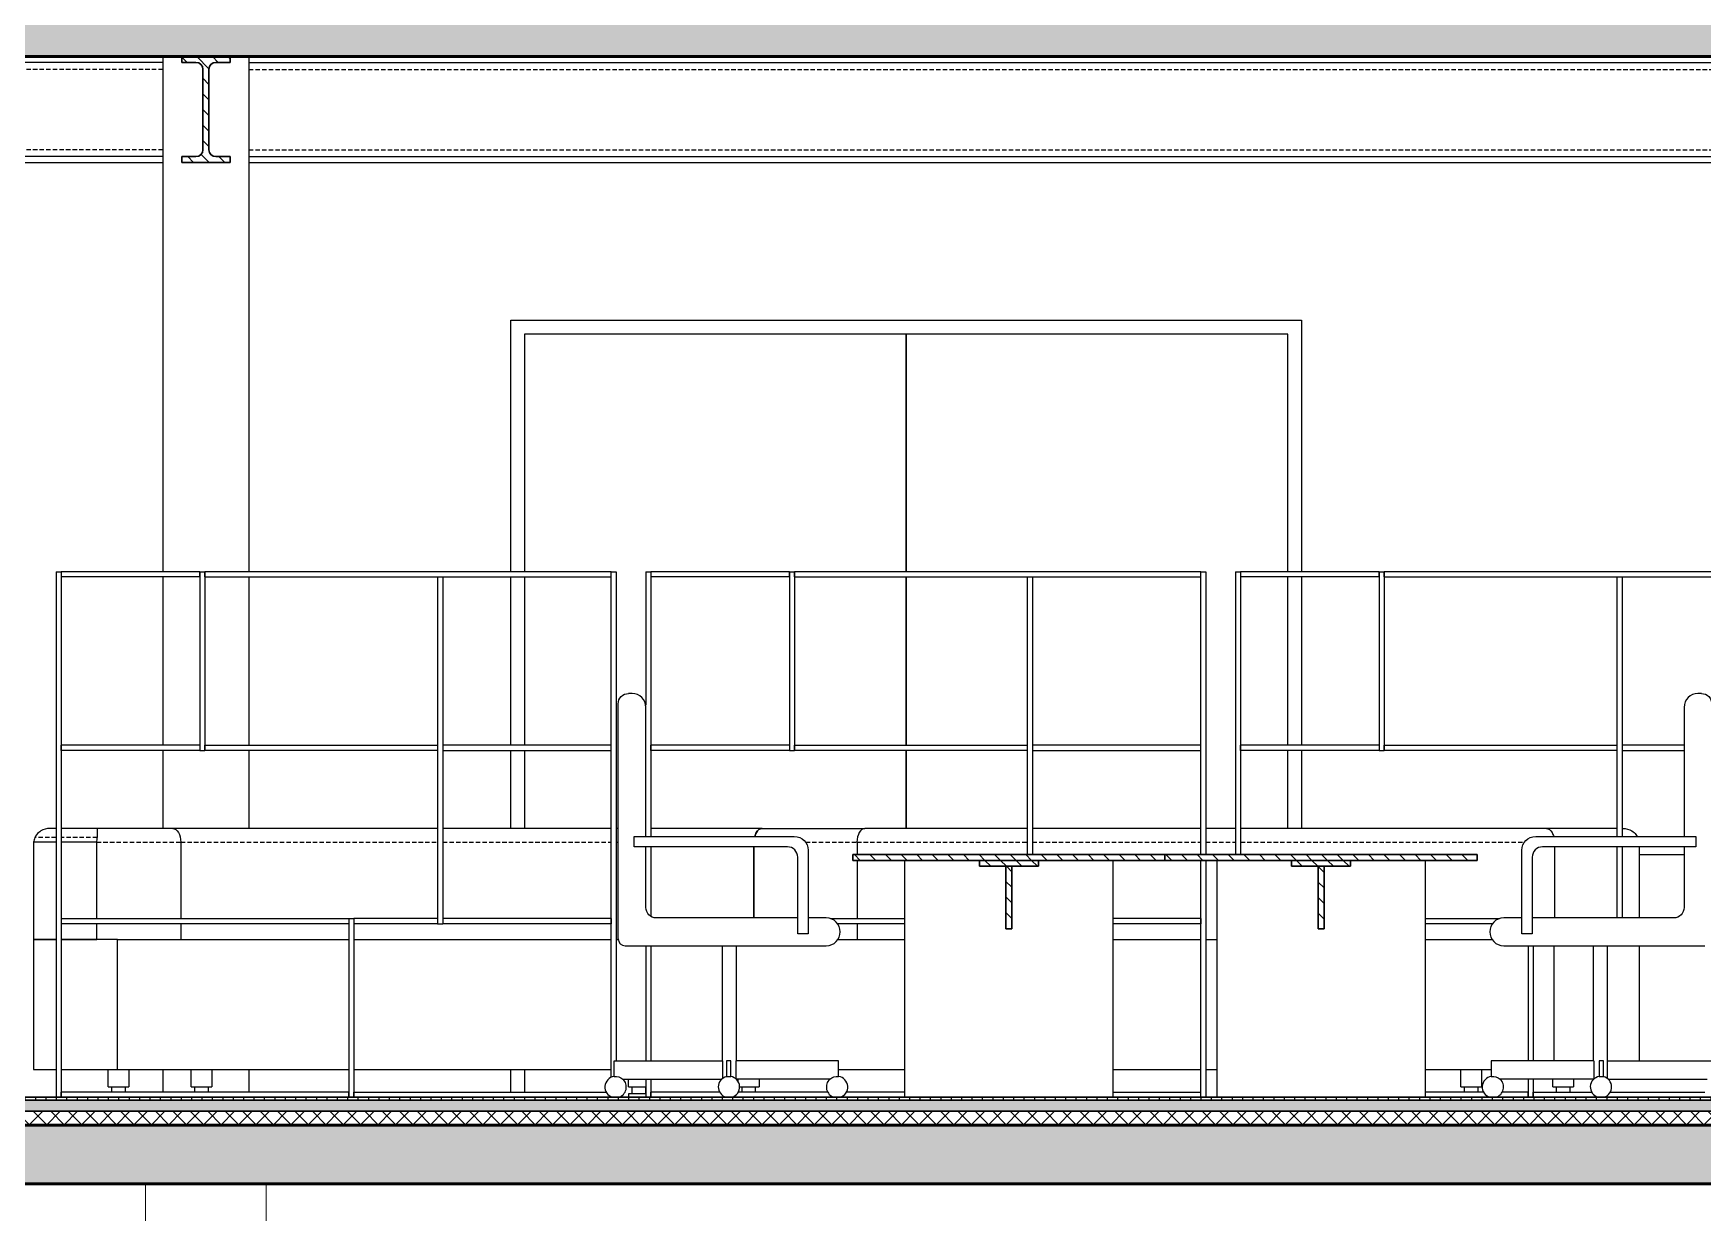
# Model space of a CAD drawing. Header units: millimetres. Extents: x 0 to 18896, y 0 to 22137.
# Drawn here: x 11416 to 16228, y 3477 to 6877 of the extents above; entities that cross this region are included whole.
import ezdxf

# ---------------------------------------------------------------- set-up
doc = ezdxf.new("R2010")
doc.units = ezdxf.units.MM
doc.linetypes.add('DASHED', pattern=[19.05, 12.7, -6.35])
for name, color, linetype in [('Background_0', 7, 'Continuous'), ('Background_DOOR_FRAME', 253, 'Continuous'), ('Background_DOOR_PANEL', 255, 'Continuous'), ('Boundary_0', 7, 'Continuous'), ('Boundary_Floor_ Ceramic Tiles', 7, 'Continuous'), ('Boundary_Insulation_ Extruded Polystyrene', 42, 'Continuous'), ('Boundary_Screed', 7, 'Continuous'), ('Fill_0', 7, 'Continuous'), ('Fill_Concrete_ Reinforced', 85, 'Continuous'), ('Fill_Floor_ Ceramic Tiles', 251, 'Continuous'), ('Fill_Insulation_ Extruded Polystyrene', 42, 'Continuous'), ('Fill_Screed', 251, 'Continuous')]:
    doc.layers.add(name, color=color, linetype=linetype)
for name, color, linetype, lineweight in [('Background_Concrete_ Reinforced', 7, 'Continuous', 9), ('Background_Floor_ Ceramic Tiles', 7, 'Continuous', 9), ('Background_Gypsum Board', 7, 'Continuous', 9), ('Background_Insulation_ Extruded Polystyrene', 7, 'Continuous', 9), ('Background_Screed', 7, 'Continuous', 9), ('Boundary_Concrete_ Reinforced', 99, 'Continuous', 50)]:
    doc.layers.add(name, color=color, linetype=linetype, lineweight=lineweight)
doc.layers.add('BIM_ROOM_LINES', color=7, linetype='Continuous', plot=False)
pattern_1 = [(45, (-21562.4, -14674.708), (-22.45064, 22.45064), [])]
pattern_2 = [(45, (-21562.4, -14674.708), (-22.45064, 22.45064), [])]

# ---------------------------------------------------------------- blocks, each defined once
blk = doc.blocks.new('Section Plane (1)__section__MainBuilding.dwg__param__0%7Cnone', base_point=(21562.4, -14674.7))
at = {"layer": 'Fill_0', "extrusion": (1.11729e-27, -1.52091e-28, -1)}
h = blk.add_hatch(dxfattribs=at)
h.set_pattern_fill('ANSI31', color=256, scale=10, style=0)
h.set_pattern_definition(pattern_1)
edge = h.paths.add_edge_path()
edge.add_line((-14677.9, -11691.4), (-14677.9, -11674.7))
edge.add_line((-14677.9, -11674.7), (-14816.9, -11674.7))
edge.add_line((-14816.9, -11674.7), (-14816.9, -11691.4))
edge.add_line((-14816.9, -11691.4), (-14776, -11691.4))
edge.add_spline(control_points=[(-14776, -11691.4), (-14756.1, -11691.4), (-14756.1, -11711.3)], knot_values=[-0.785398, -0.785398, -0.785398, 0.785398, 0.785398, 0.785398], weights=[1, 0.707107, 1], degree=2, periodic=0)
edge.add_line((-14756.1, -11711.3), (-14756.1, -11943.1))
edge.add_spline(control_points=[(-14756.1, -11943.1), (-14756.1, -11963), (-14776, -11963)], knot_values=[-0.785398, -0.785398, -0.785398, 0.785398, 0.785398, 0.785398], weights=[1, 0.707107, 1], degree=2, periodic=0)
edge.add_line((-14776, -11963), (-14816.9, -11963))
edge.add_line((-14816.9, -11963), (-14816.9, -11979.7))
edge.add_line((-14816.9, -11979.7), (-14677.9, -11979.7))
edge.add_line((-14677.9, -11979.7), (-14677.9, -11963))
edge.add_line((-14677.9, -11963), (-14718.8, -11963))
edge.add_spline(control_points=[(-14718.8, -11963), (-14738.7, -11963), (-14738.7, -11943.1)], knot_values=[-0.785398, -0.785398, -0.785398, 0.785398, 0.785398, 0.785398], weights=[1, 0.707107, 1], degree=2, periodic=0)
edge.add_line((-14738.7, -11943.1), (-14738.7, -11711.3))
edge.add_spline(control_points=[(-14738.7, -11711.3), (-14738.7, -11691.4), (-14718.8, -11691.4)], knot_values=[-0.785398, -0.785398, -0.785398, 0.785398, 0.785398, 0.785398], weights=[1, 0.707107, 1], degree=2, periodic=0)
edge.add_line((-14718.8, -11691.4), (-14677.9, -11691.4))
at = {"layer": 'Fill_0', "extrusion": (1.27952e-17, -3.10764e-16, -1)}
h = blk.add_hatch(dxfattribs=at)
h.set_pattern_fill('ANSI31', color=256, scale=10, style=0)
h.set_pattern_definition(pattern_1)
h.paths.add_polyline_path([(-16612.4, -13974.7), (-17512.4, -13974.7), (-17512.4, -13991.7), (-16612.4, -13991.7)])
at = {"layer": 'Fill_0', "extrusion": (-1.99862e-16, 1.883e-16, -1)}
h = blk.add_hatch(dxfattribs=at)
h.set_pattern_fill('ANSI31', color=256, scale=10, style=0)
h.set_pattern_definition(pattern_1)
h.paths.add_polyline_path([(-17147.4, -14008.7), (-16977.4, -14008.7), (-16977.4, -13991.7), (-17147.4, -13991.7)])
at = {"layer": 'Fill_0', "extrusion": (1.27952e-17, -3.10764e-16, -1)}
h = blk.add_hatch(dxfattribs=at)
h.set_pattern_fill('ANSI31', color=256, scale=10, style=0)
h.set_pattern_definition(pattern_1)
h.paths.add_polyline_path([(-17512.4, -13974.7), (-18412.4, -13974.7), (-18412.4, -13991.7), (-17512.4, -13991.7)])
at = {"layer": 'Fill_0', "extrusion": (-1.99862e-16, 1.883e-16, -1)}
h = blk.add_hatch(dxfattribs=at)
h.set_pattern_fill('ANSI31', color=256, scale=10, style=0)
h.set_pattern_definition(pattern_1)
h.paths.add_polyline_path([(-18047.4, -14008.7), (-17877.4, -14008.7), (-17877.4, -13991.7), (-18047.4, -13991.7)])
at = {"layer": 'Fill_0', "extrusion": (3.29858e-15, -1.08366e-16, -1)}
h = blk.add_hatch(dxfattribs=at)
h.set_pattern_fill('ANSI31', color=256, scale=10, style=0)
h.set_pattern_definition(pattern_2)
h.paths.add_polyline_path([(-17053.9, -14008.7), (-17070.9, -14008.7), (-17070.9, -14188.7), (-17053.9, -14188.7)])
h = blk.add_hatch(dxfattribs=at)
h.set_pattern_fill('ANSI31', color=256, scale=10, style=0)
h.set_pattern_definition(pattern_2)
h.paths.add_polyline_path([(-17953.9, -14008.7), (-17970.9, -14008.7), (-17970.9, -14188.7), (-17953.9, -14188.7)])
at = {"layer": 'Fill_Concrete_ Reinforced', "extrusion": (-6.26582e-17, 1.04669e-14, -1)}
h = blk.add_hatch(dxfattribs=at)
h.set_pattern_fill('CONCRETE1', color=256, scale=10, angle=15, style=0)
h.set_pattern_definition([(15, (-21562.4, -14674.7), (143.684, 248.8682), [25.4, -177.8]), (105, (-21562.4, -14674.7), (-248.8682, 143.684), [25.4, -177.8]), (150, (-21537.87, -14668.13), (-196.2761, -52.592), [35.921, -251.4472]), (15, (-21567.45, -14557.73), (143.684, 248.8682), [25.4, -177.8]), (60, (-21551.9, -14566.71), (-52.592, 196.2761), [17.9605, -269.4077]), (150, (-21551.9, -14566.71), (-196.2761, -52.592), [17.9605, -269.4077]), (15, (-21507, -14488.94), (143.684, 248.8682), [35.921, -167.279]), (60, (-21507, -14488.94), (-52.592, 196.2761), [25.4, -261.9682]), (150, (-21472.3, -14479.64), (-196.2761, -52.592), [25.4, -261.9682]), (105, (-21440.6, -14589.48), (-248.8682, 143.684), [25.4, -177.8]), (60, (-21440.61, -14589.48), (-52.592, 196.2761), [17.9605, -269.4077]), (150, (-21431.63, -14573.93), (-196.2761, -52.592), [17.9605, -269.4077]), (15, (-21551.01, -14619.07), (143.684, 248.8682), [12.7, -170.18]), (15, (-21416.95, -14530.55), (143.684, 248.8682), [12.7, -170.18]), (105, (-21484.86, -14522.45), (-248.8682, 143.684), [12.7, -170.18]), (150, (-21430.75, -14626.28), (-196.2761, -52.592), [17.9605, -269.4077]), (150, (-21552.77, -14514.35), (-196.2761, -52.592), [17.9605, -269.4077]), (60, (-21487.65, -14585.65), (-52.592, 196.2761), [17.9605, -269.4077]), (105, (-21501.5, -14632.1), (-248.8682, 143.684), [3.175, -200.025]), (105, (-21514.5, -14546.83), (-248.8682, 143.684), [3.175, -200.025]), (105, (-21431.53, -14488.44), (-248.8682, 143.684), [3.175, -200.025]), (105, (-21400.52, -14591.89), (-248.8682, 143.684), [3.175, -200.025])])
h.paths.add_polyline_path([(-21382.4, -11674.7), (-6434.4, -11674.7), (-6434.4, -11504.7), (-21242.4, -11504.7), (-21382.4, -11504.7)])
at = {"layer": 'Fill_Concrete_ Reinforced', "extrusion": (-3.85957e-17, 9.42323e-15, -1)}
h = blk.add_hatch(dxfattribs=at)
h.set_pattern_fill('CONCRETE1', color=256, scale=10, angle=15, style=0)
h.set_pattern_definition([(15, (-21562.4, -14674.7), (143.684, 248.8682), [25.4, -177.8]), (105, (-21562.4, -14674.7), (-248.8682, 143.684), [25.4, -177.8]), (150, (-21537.87, -14668.13), (-196.2761, -52.592), [35.921, -251.4472]), (15, (-21567.45, -14557.73), (143.684, 248.8682), [25.4, -177.8]), (60, (-21551.9, -14566.71), (-52.592, 196.2761), [17.9605, -269.4077]), (150, (-21551.9, -14566.71), (-196.2761, -52.592), [17.9605, -269.4077]), (15, (-21507, -14488.94), (143.684, 248.8682), [35.921, -167.279]), (60, (-21507, -14488.94), (-52.592, 196.2761), [25.4, -261.9682]), (150, (-21472.3, -14479.64), (-196.2761, -52.592), [25.4, -261.9682]), (105, (-21440.6, -14589.48), (-248.8682, 143.684), [25.4, -177.8]), (60, (-21440.61, -14589.48), (-52.592, 196.2761), [17.9605, -269.4077]), (150, (-21431.63, -14573.93), (-196.2761, -52.592), [17.9605, -269.4077]), (15, (-21551.01, -14619.07), (143.684, 248.8682), [12.7, -170.18]), (15, (-21416.95, -14530.55), (143.684, 248.8682), [12.7, -170.18]), (105, (-21484.86, -14522.45), (-248.8682, 143.684), [12.7, -170.18]), (150, (-21430.75, -14626.28), (-196.2761, -52.592), [17.9605, -269.4077]), (150, (-21552.77, -14514.35), (-196.2761, -52.592), [17.9605, -269.4077]), (60, (-21487.65, -14585.65), (-52.592, 196.2761), [17.9605, -269.4077]), (105, (-21501.5, -14632.1), (-248.8682, 143.684), [3.175, -200.025]), (105, (-21514.5, -14546.83), (-248.8682, 143.684), [3.175, -200.025]), (105, (-21431.53, -14488.44), (-248.8682, 143.684), [3.175, -200.025]), (105, (-21400.52, -14591.89), (-248.8682, 143.684), [3.175, -200.025])])
h.paths.add_polyline_path([(-21472.4, -14924.7), (-3052.4, -14924.7), (-3052.4, -14754.7), (-3334.4, -14754.7), (-21230.4, -14754.7), (-21472.4, -14754.7)])
at = {"layer": 'Fill_Floor_ Ceramic Tiles', "extrusion": (-7.58524e-18, -1.69682e-13, -1)}
h = blk.add_hatch(dxfattribs=at)
h.set_pattern_fill('_USER', color=256, scale=30, angle=90, style=0, pattern_type=0)
h.set_pattern_definition([(90, (-21562.4, -14674.708), (-30, -1e-13), [])])
h.paths.add_polyline_path([(-3334.4, -14682.7), (-3334.4, -14674.7), (-21230.4, -14674.7), (-21230.4, -14682.7)])
at = {"layer": 'Fill_Insulation_ Extruded Polystyrene', "extrusion": (1.54196e-32, 1.67451e-46, -1)}
h = blk.add_hatch(dxfattribs=at)
h.set_pattern_fill('INSULATION', color=256, scale=10, style=0)
h.set_pattern_definition([(45, (-21562.4, -14674.71), (-25.14472, 25.14472), []), (135, (-21562.4, -14674.71), (-25.14472, -25.14472), [])])
h.paths.add_polyline_path([(-3334.4, -14754.7), (-3334.4, -14714.7), (-21230.4, -14714.7), (-21230.4, -14754.7)])
at = {"layer": 'Fill_Screed', "extrusion": (2.15875e-32, 1.28205e-45, -1)}
h = blk.add_hatch(dxfattribs=at)
h.set_pattern_fill('SCREED', color=256, scale=10, angle=15, style=0)
h.set_pattern_definition([(15, (-21562.4, -14674.71), (457.8203, 254.15265), [-63.5, 0, -190.5, 0]), (15, (-21564.04, -14668.57), (457.8203, 254.15265), [-25.4, 0, -88.9, 0, -45.72, 0, -190.5, 0]), (15, (-21565.69, -14662.44), (457.8203, 254.15265), [-12.7, 0, -63.5, 0, -63.5, 0, -139.7, 0, -45.72, 0]), (15, (-21567.33, -14656.31), (457.8203, 254.15265), [-45.72, 0, -203.2, 0]), (15, (-21568.97, -14650.17), (457.8203, 254.15265), [-152.4, 0, -152.4, 0]), (15, (-21570.62, -14644.04), (457.8203, 254.15265), [-215.9, 0]), (15, (-21572.26, -14637.91), (457.8203, 254.15265), [-63.5, 0, -279.4, 0]), (15, (-21573.9, -14631.77), (457.8203, 254.15265), [-88.9, 0, -50.8, 0]), (15, (-21575.55, -14625.64), (457.8203, 254.15265), [-127, 0]), (15, (-21578.84, -14613.37), (457.8203, 254.15265), [-17.78, 0, -190.5, 0, -114.3, 0]), (15, (-21580.48, -14607.24), (457.8203, 254.15265), [-25.4, 0, -2.54, 0, -63.5, 0]), (15, (-21582.12, -14601.1), (457.8203, 254.15265), [-12.7, 0, -165.1, 0, -190.5, 0]), (15, (-21583.77, -14594.97), (457.8203, 254.15265), [-127, 0]), (15, (-21585.41, -14588.84), (457.8203, 254.15265), [-63.5, 0, -266.7, 0]), (15, (-21588.7, -14576.57), (457.8203, 254.15265), [-304.8, 0]), (15, (-21590.34, -14570.44), (457.8203, 254.15265), [-63.5, 0, -5.08, 0, -88.9, 0]), (15, (-21591.98, -14564.3), (457.8203, 254.15265), [-17.78, 0, -127, 0, -50.8, 0, -88.9, 0, -101.6, 0]), (15, (-21593.63, -14558.17), (457.8203, 254.15265), [-38.1, 0, -50.8, 0, -127, 0, -5.08, 0, -63.5, 0]), (15, (-21595.27, -14552.04), (457.8203, 254.15265), [-127, 0])])
h.paths.add_polyline_path([(-21230.4, -14682.7), (-21230.4, -14714.7), (-3334.4, -14714.7), (-3334.4, -14682.7)])
at = {"linetype": 'DASHED'}
for p, q in [((14623.4, -11711.3), (8512.4, -11711.3)), ((14871.4, -11711.3), (20982.4, -11711.3)), ((14623.4, -11943.1), (8512.4, -11943.1)), ((14871.4, -11943.1), (20982.4, -11943.1)), ((14315.4, -13926), (14254.5, -13926)), ((14434, -13926), (14330.4, -13926)), ((14432.6, -13939.7), (14674.8, -13939.7)), ((14674.8, -13939.7), (15415.4, -13939.7)), ((15430.4, -13939.7), (15915.4, -13939.7)), ((15930.4, -13939.7), (15935.9, -13939.7)), ((16476.3, -13939.7), (16624.5, -13939.7)), ((16624.5, -13939.7), (17115.4, -13939.7)), ((17130.4, -13939.7), (17615.4, -13939.7)), ((17630.4, -13939.7), (17715.4, -13939.7)), ((17730.4, -13939.7), (18548.5, -13939.7))]:
    blk.add_line(p, q, dxfattribs=at)
blk.add_line((2834.4, -14674.7), (21730.4, -14674.7))
blk.add_line((2834.4, -14674.7), (21730.4, -14674.7))
blk.add_line((2834.4, -14674.7), (21730.4, -14674.7))
at = {"layer": 'Background_0'}
for p, q in [((14623.4, -11691.4), (8512.4, -11691.4)), ((14623.4, -11674.7), (14623.4, -13159.7)), ((14816.9, -11674.7), (14677.9, -11674.7)), ((14677.9, -11674.7), (14677.9, -11691.4)), ((14677.9, -11691.4), (14718.8, -11691.4)), ((14776, -11691.4), (14816.9, -11691.4)), ((14816.9, -11691.4), (14816.9, -11674.7)), ((14871.4, -11674.7), (14871.4, -13159.7)), ((14871.4, -11691.4), (20982.4, -11691.4)), ((14738.7, -11711.3), (14738.7, -11943.1)), ((14756.1, -11943.1), (14756.1, -11711.3)), ((14623.4, -11963), (8512.4, -11963)), ((8512.4, -11979.7), (14623.4, -11979.7)), ((14718.8, -11963), (14677.9, -11963)), ((14677.9, -11963), (14677.9, -11979.7)), ((14677.9, -11979.7), (14816.9, -11979.7)), ((14816.9, -11963), (14776, -11963)), ((14816.9, -11979.7), (14816.9, -11963)), ((14871.4, -11963), (20982.4, -11963)), ((14871.4, -11979.7), (20982.4, -11979.7)), ((14315.4, -13159.7), (14330.4, -13159.7)), ((14315.4, -13159.7), (14315.4, -14674.7)), ((14330.4, -13159.7), (14330.4, -14674.7)), ((14729.7, -13159.7), (14330.4, -13159.7)), ((14330.4, -13159.7), (14330.4, -13174.7)), ((14729.7, -13174.7), (14330.4, -13174.7)), ((14623.4, -13174.7), (14623.4, -13659.7)), ((14729.7, -13159.7), (14744.7, -13159.7)), ((14729.7, -13159.7), (14729.7, -13674.7)), ((14729.7, -13174.7), (14729.7, -13159.7)), ((14744.7, -13159.7), (14744.7, -13674.7)), ((14744.7, -13174.7), (14744.7, -13159.7)), ((15915.4, -13159.7), (14744.7, -13159.7)), ((14744.7, -13174.7), (15915.4, -13174.7)), ((14871.4, -13174.7), (14871.4, -13659.7)), ((15415.4, -13174.7), (15430.4, -13174.7)), ((15415.4, -13174.7), (15415.4, -14174.7)), ((15430.4, -13174.7), (15430.4, -14174.7)), ((15915.4, -14617.4), (15915.4, -13159.7)), ((15915.4, -13159.7), (15930.4, -13159.7)), ((15915.4, -13174.7), (15915.4, -13159.7)), ((15930.4, -13159.7), (15930.4, -14569.3)), ((16015.4, -13159.7), (16030.4, -13159.7)), ((16015.4, -13159.7), (16015.4, -13544.2)), ((16030.4, -13159.7), (16030.4, -13922.8)), ((16429.7, -13159.7), (16030.4, -13159.7)), ((16030.4, -13159.7), (16030.4, -13174.7)), ((16429.7, -13174.7), (16030.4, -13174.7)), ((16429.7, -13159.7), (16444.7, -13159.7)), ((16429.7, -13159.7), (16429.7, -13674.7)), ((16429.7, -13174.7), (16429.7, -13159.7)), ((16444.7, -13159.7), (16444.7, -13674.7)), ((16444.7, -13174.7), (16444.7, -13159.7)), ((17615.4, -13159.7), (16444.7, -13159.7)), ((16444.7, -13174.7), (17615.4, -13174.7)), ((17115.4, -13174.7), (17130.4, -13174.7)), ((17115.4, -13174.7), (17115.4, -13974.7)), ((17130.4, -13174.7), (17130.4, -13974.7)), ((17615.4, -13974.7), (17615.4, -13159.7)), ((17615.4, -13159.7), (17630.4, -13159.7)), ((17615.4, -13174.7), (17615.4, -13159.7)), ((17630.4, -13159.7), (17630.4, -13974.7)), ((17715.4, -13159.7), (17730.4, -13159.7)), ((17715.4, -13159.7), (17715.4, -13974.7)), ((17730.4, -13159.7), (17730.4, -13974.7)), ((18129.7, -13159.7), (17730.4, -13159.7)), ((17730.4, -13159.7), (17730.4, -13174.7)), ((18129.7, -13174.7), (17730.4, -13174.7)), ((18129.7, -13159.7), (18144.7, -13159.7)), ((18129.7, -13159.7), (18129.7, -13674.7)), ((18129.7, -13174.7), (18129.7, -13159.7)), ((18144.7, -13159.7), (18144.7, -13674.7)), ((18144.7, -13174.7), (18144.7, -13159.7)), ((19315.4, -13159.7), (18144.7, -13159.7)), ((18144.7, -13174.7), (19315.4, -13174.7)), ((18815.4, -13174.7), (18830.4, -13174.7)), ((18815.4, -13174.7), (18815.4, -13922.8)), ((18830.4, -13174.7), (18830.4, -13922.8)), ((15975.9, -13510.6), (15965.9, -13510.6)), ((19058.9, -13510.6), (19048.9, -13510.6)), ((15935.9, -14217.8), (15935.9, -13540.6)), ((16015.9, -13922.8), (16015.9, -13550.6)), ((19008.9, -13550.6), (19008.9, -13922.8)), ((14729.7, -13659.7), (14330.4, -13659.7)), ((14330.4, -13674.7), (14330.4, -13659.7)), ((14729.7, -13659.7), (14729.7, -13674.7)), ((14744.7, -13659.7), (15415.4, -13659.7)), ((14744.7, -13674.7), (14744.7, -13659.7)), ((15415.4, -13659.7), (15415.4, -13674.7)), ((15430.4, -13659.7), (15430.4, -13674.7)), ((15915.4, -13659.7), (15430.4, -13659.7)), ((15915.4, -13674.7), (15915.4, -13659.7)), ((16429.7, -13659.7), (16030.4, -13659.7)), ((16030.4, -13674.7), (16030.4, -13659.7)), ((16429.7, -13659.7), (16429.7, -13674.7)), ((16444.7, -13659.7), (17115.4, -13659.7)), ((16444.7, -13674.7), (16444.7, -13659.7)), ((17115.4, -13659.7), (17115.4, -13674.7)), ((17130.4, -13659.7), (17130.4, -13674.7)), ((17615.4, -13659.7), (17130.4, -13659.7)), ((17615.4, -13674.7), (17615.4, -13659.7)), ((18129.7, -13659.7), (17730.4, -13659.7)), ((17730.4, -13674.7), (17730.4, -13659.7)), ((18129.7, -13659.7), (18129.7, -13674.7)), ((18144.7, -13659.7), (18815.4, -13659.7)), ((18144.7, -13674.7), (18144.7, -13659.7)), ((18815.4, -13659.7), (18815.4, -13674.7)), ((18830.4, -13659.7), (18830.4, -13674.7)), ((19008.9, -13659.7), (18830.4, -13659.7)), ((14729.7, -13674.7), (14330.4, -13674.7)), ((14623.4, -13674.7), (14623.4, -13899.7)), ((14729.7, -13674.7), (14744.7, -13674.7)), ((15415.4, -13674.7), (14744.7, -13674.7)), ((14871.4, -13674.7), (14871.4, -13899.7)), ((15430.4, -13674.7), (15915.4, -13674.7)), ((16429.7, -13674.7), (16030.4, -13674.7)), ((16429.7, -13674.7), (16444.7, -13674.7)), ((17115.4, -13674.7), (16444.7, -13674.7)), ((17130.4, -13674.7), (17615.4, -13674.7)), ((18129.7, -13674.7), (17730.4, -13674.7)), ((18129.7, -13674.7), (18144.7, -13674.7)), ((18815.4, -13674.7), (18144.7, -13674.7)), ((18830.4, -13674.7), (19008.9, -13674.7)), ((14315.4, -13899.7), (14298, -13899.7)), ((14433.5, -13899.7), (14330.4, -13899.7)), ((14651.7, -13899.7), (14433.5, -13899.7)), ((15415.4, -13899.7), (14651.7, -13899.7)), ((15915.4, -13899.7), (15430.4, -13899.7)), ((15935.9, -13899.7), (15930.4, -13899.7)), ((16350.4, -13899.7), (16030.4, -13899.7)), ((16350.4, -13899.7), (16350.6, -13899.7)), ((16350.6, -13899.7), (16647.4, -13899.7)), ((17115.4, -13899.7), (16647.4, -13899.7)), ((17615.4, -13899.7), (17130.4, -13899.7)), ((17715.4, -13899.7), (17630.4, -13899.7)), ((18612.1, -13899.7), (17730.4, -13899.7)), ((18815.4, -13899.7), (18612.1, -13899.7)), ((18832.1, -13899.7), (18830.4, -13899.7)), ((14315.4, -13939.7), (14250.2, -13939.7)), ((14250.2, -13939.7), (14250.2, -14219.7)), ((14432.6, -13939.7), (14330.4, -13939.7)), ((14432.6, -14159.7), (14432.6, -13939.7)), ((14674.8, -13939.7), (14674.8, -14159.7)), ((15981.7, -13922.8), (16443.7, -13922.8)), ((15981.7, -13952.8), (15981.7, -13922.8)), ((16423.7, -13952.8), (15981.7, -13952.8)), ((16015.9, -14127.8), (16015.9, -13952.8)), ((16030.4, -13952.8), (16030.4, -14153.4)), ((16327.5, -13952.8), (16327.5, -14157.8)), ((16327.5, -14157.8), (16327.5, -13952.8)), ((16624.5, -13939.7), (16624.5, -13974.7)), ((16624.5, -13939.7), (16624.5, -13974.7)), ((18581.1, -13922.8), (19043.1, -13922.8)), ((19043.1, -13952.8), (18601.1, -13952.8)), ((18635.2, -13952.8), (18635.2, -14157.8)), ((18815.4, -13952.8), (18815.4, -14157.8)), ((18830.4, -13952.8), (18830.4, -14157.8)), ((18879.9, -13952.8), (18879.9, -14157.8)), ((19008.9, -13952.8), (19008.9, -14127.8)), ((19043.1, -13922.8), (19043.1, -13952.8)), ((16453.7, -14203.6), (16453.7, -13982.8)), ((16483.7, -13962.8), (16483.7, -14203.6)), ((17512.4, -13974.7), (16612.4, -13974.7)), ((16612.4, -13974.7), (16612.4, -13991.7)), ((16612.4, -13991.7), (17512.4, -13991.7)), ((16624.5, -13991.7), (16624.5, -14159.7)), ((16624.5, -13991.7), (16624.5, -14159.7)), ((16762.4, -14674.7), (16762.4, -13991.7)), ((16977.4, -13991.7), (16977.4, -14008.7)), ((17147.4, -13991.7), (16977.4, -13991.7)), ((17147.4, -14008.7), (17147.4, -13991.7)), ((17362.4, -13991.7), (17362.4, -14674.7)), ((18412.4, -13974.7), (17512.4, -13974.7)), ((17512.4, -13974.7), (17512.4, -13991.7)), ((17512.4, -13991.7), (17512.4, -13974.7)), ((17512.4, -13991.7), (18412.4, -13991.7)), ((17615.4, -14674.7), (17615.4, -13991.7)), ((17630.4, -13991.7), (17630.4, -14674.7)), ((17662.4, -14674.7), (17662.4, -13991.7)), ((17877.4, -13991.7), (17877.4, -14008.7)), ((18047.4, -13991.7), (17877.4, -13991.7)), ((18047.4, -14008.7), (18047.4, -13991.7)), ((18262.4, -13991.7), (18262.4, -14674.7)), ((18412.4, -13991.7), (18412.4, -13974.7)), ((18541.1, -14203.6), (18541.1, -13962.8)), ((18571.1, -13982.8), (18571.1, -14203.6)), ((18879.9, -13974.7), (19008.9, -13974.7)), ((16977.4, -14008.7), (17147.4, -14008.7)), ((17070.9, -14008.7), (17053.9, -14008.7)), ((17053.9, -14008.7), (17053.9, -14188.7)), ((17070.9, -14188.7), (17070.9, -14008.7)), ((17877.4, -14008.7), (18047.4, -14008.7)), ((17970.9, -14008.7), (17953.9, -14008.7)), ((17953.9, -14008.7), (17953.9, -14188.7)), ((17970.9, -14188.7), (17970.9, -14008.7)), ((14330.4, -14159.7), (14330.4, -14174.7)), ((14330.4, -14159.7), (15159.1, -14159.7)), ((15159.1, -14174.7), (14330.4, -14174.7)), ((14432.6, -14219.7), (14432.6, -14174.7)), ((14674.8, -14174.7), (14674.8, -14219.7)), ((15159.1, -14159.7), (15174.1, -14159.7)), ((15159.1, -14159.7), (15159.1, -14674.7)), ((15159.1, -14159.7), (15159.1, -14174.7)), ((15174.1, -14159.7), (15174.1, -14674.7)), ((15174.1, -14159.7), (15174.1, -14174.7)), ((15415.4, -14159.7), (15174.1, -14159.7)), ((15415.4, -14174.7), (15174.1, -14174.7)), ((15415.4, -14159.7), (15415.4, -14174.7)), ((15415.4, -14174.7), (15430.4, -14174.7)), ((15430.4, -14159.7), (15430.4, -14174.7)), ((15915.4, -14159.7), (15430.4, -14159.7)), ((15915.4, -14174.7), (15430.4, -14174.7)), ((15915.4, -14159.7), (15915.4, -14174.7)), ((16453.7, -14157.8), (16045.9, -14157.8)), ((16535.9, -14157.8), (16483.7, -14157.8)), ((16548.2, -14159.7), (16762.4, -14159.7)), ((16762.4, -14174.7), (16568.6, -14174.7)), ((16624.5, -14174.7), (16624.5, -14219.7)), ((16624.5, -14174.7), (16624.5, -14219.7)), ((17053.9, -14188.7), (17070.9, -14188.7)), ((17615.4, -14159.7), (17362.4, -14159.7)), ((17615.4, -14174.7), (17362.4, -14174.7)), ((17615.4, -14159.7), (17615.4, -14174.7)), ((17953.9, -14188.7), (17970.9, -14188.7)), ((18262.4, -14159.7), (18476.6, -14159.7)), ((18456.2, -14174.7), (18262.4, -14174.7)), ((18541.1, -14157.8), (18488.9, -14157.8)), ((18978.9, -14157.8), (18571.1, -14157.8)), ((14250.2, -14219.7), (14250, -14219.7)), ((14315.4, -14219.7), (14250.2, -14219.7)), ((14250.2, -14219.7), (14250.2, -14594.7)), ((14250.2, -14219.7), (14315.4, -14219.7)), ((14492.8, -14219.7), (14330.4, -14219.7)), ((14330.4, -14219.7), (14432.6, -14219.7)), ((14492.8, -14594.7), (14492.8, -14219.7)), ((14492.8, -14219.7), (15159.1, -14219.7)), ((15174.1, -14219.7), (15915.4, -14219.7)), ((15930.4, -14219.7), (15936, -14219.7)), ((15955.9, -14237.8), (16535.9, -14237.8)), ((16015.4, -14237.8), (16015.4, -14569.3)), ((16030.4, -14237.8), (16030.4, -14569.3)), ((16236.3, -14569.3), (16236.3, -14237.8)), ((16277.4, -14569.3), (16277.4, -14237.8)), ((16483.7, -14203.6), (16453.7, -14203.6)), ((16569.4, -14219.7), (16762.4, -14219.7)), ((17362.4, -14219.7), (17615.4, -14219.7)), ((17630.4, -14219.7), (17662.4, -14219.7)), ((18262.4, -14219.7), (18455.4, -14219.7)), ((18488.9, -14237.8), (19068.9, -14237.8)), ((18571.1, -14203.6), (18541.1, -14203.6)), ((18559.1, -14237.8), (18559.1, -14569.3)), ((18574.1, -14237.8), (18574.1, -14569.3)), ((18634.9, -14569.3), (18634.9, -14237.8)), ((18747.4, -14569.3), (18747.4, -14237.8)), ((18788.5, -14569.3), (18788.5, -14237.8)), ((18879.9, -14237.8), (18879.9, -14569.3)), ((15924, -14615.2), (15924, -14569.3)), ((15924, -14569.3), (16237.8, -14569.3)), ((16237.8, -14619.9), (16237.8, -14569.3)), ((16260.5, -14569.3), (16247.8, -14569.3)), ((16247.8, -14569.3), (16247.8, -14615.7)), ((16260.5, -14615.2), (16260.5, -14569.3)), ((16275.9, -14622.2), (16275.9, -14569.3)), ((16571.6, -14569.3), (16275.9, -14569.3)), ((16571.6, -14615.2), (16571.6, -14569.3)), ((18748.9, -14569.3), (18453.2, -14569.3)), ((18453.2, -14569.3), (18453.2, -14615.2)), ((18748.9, -14569.3), (18748.9, -14622.2)), ((18777, -14569.3), (18764.3, -14569.3)), ((18764.3, -14569.3), (18764.3, -14615.2)), ((18777, -14615.7), (18777, -14569.3)), ((18787, -14569.3), (18787, -14619.9)), ((18787, -14569.3), (19100.8, -14569.3)), ((14250, -14594.7), (14250.2, -14594.7)), ((14250.2, -14594.7), (14315.4, -14594.7)), ((14330.4, -14594.7), (14492.8, -14594.7)), ((14465.6, -14644.7), (14465.6, -14594.7)), ((14492.8, -14594.7), (15159.1, -14594.7)), ((14525.6, -14594.7), (14525.6, -14644.7)), ((14623.4, -14594.7), (14623.4, -14659.7)), ((14704.9, -14644.7), (14704.9, -14594.7)), ((14764.9, -14594.7), (14764.9, -14644.7)), ((14871.4, -14594.7), (14871.4, -14659.7)), ((15174.1, -14594.7), (15915.4, -14594.7)), ((15949.1, -14622.8), (16234.3, -14622.8)), ((15965.3, -14644.7), (15965.3, -14622.8)), ((16015.4, -14622.8), (16015.4, -14674.7)), ((16030.4, -14622.8), (16030.4, -14674.7)), ((16260.5, -14615.2), (16260.5, -14614.8)), ((16546.5, -14622.8), (16276.5, -14622.8)), ((16282, -14629.7), (16282, -14622.8)), ((16342, -14622.8), (16342, -14644.7)), ((16571.6, -14594.7), (16762.4, -14594.7)), ((16571.6, -14615.2), (16571.6, -14614.7)), ((17362.4, -14594.7), (17615.4, -14594.7)), ((17630.4, -14594.7), (17662.4, -14594.7)), ((18262.4, -14594.7), (18453.2, -14594.7)), ((18365.3, -14644.7), (18365.3, -14594.7)), ((18425.3, -14594.7), (18425.3, -14644.7)), ((18748.3, -14622.8), (18478.3, -14622.8)), ((18559.1, -14622.8), (18559.1, -14674.7)), ((18574.1, -14622.8), (18574.1, -14674.7)), ((18630.4, -14644.7), (18630.4, -14622.8)), ((18690.4, -14622.8), (18690.4, -14644.7)), ((18777, -14615.7), (18777, -14615.4)), ((18790.5, -14622.8), (19075.7, -14622.8)), ((14330.4, -14674.7), (14330.4, -14659.7)), ((15159.1, -14659.7), (14330.4, -14659.7)), ((14465.6, -14644.7), (14525.6, -14644.7)), ((14475.6, -14644.7), (14475.6, -14659.7)), ((14515.6, -14659.7), (14515.6, -14644.7)), ((14704.9, -14644.7), (14764.9, -14644.7)), ((14714.9, -14644.7), (14714.9, -14659.7)), ((14754.9, -14659.7), (14754.9, -14644.7)), ((15159.1, -14674.7), (15159.1, -14659.7)), ((15174.1, -14674.7), (15174.1, -14659.7)), ((15174.1, -14659.7), (15901.4, -14659.7)), ((15915.4, -14674.7), (15915.4, -14673)), ((15915.4, -14674.7), (15915.4, -14673)), ((15965.3, -14644.7), (16015.4, -14644.7)), ((15965.3, -14664.7), (15965.3, -14674.7)), ((16015.4, -14664.7), (15965.3, -14664.7)), ((15975.3, -14644.7), (15975.3, -14664.7)), ((16015.3, -14664.7), (16015.3, -14644.7)), ((16030.4, -14674.7), (16030.4, -14659.7)), ((16228.2, -14659.7), (16030.4, -14659.7)), ((16539.8, -14659.7), (16282.6, -14659.7)), ((16286.2, -14644.7), (16342, -14644.7)), ((16292, -14644.7), (16292, -14659.7)), ((16332, -14659.7), (16332, -14644.7)), ((16762.4, -14659.7), (16594.2, -14659.7)), ((17362.4, -14659.7), (17615.4, -14659.7)), ((17615.4, -14674.7), (17615.4, -14659.7)), ((18430.6, -14659.7), (18262.4, -14659.7)), ((18365.3, -14644.7), (18425.3, -14644.7)), ((18375.3, -14644.7), (18375.3, -14659.7)), ((18415.3, -14659.7), (18415.3, -14644.7)), ((18559.1, -14659.7), (18485, -14659.7)), ((18559.1, -14674.7), (18559.1, -14659.7)), ((18574.1, -14674.7), (18574.1, -14659.7)), ((18574.1, -14659.7), (18742.2, -14659.7)), ((18630.4, -14644.7), (18690.4, -14644.7)), ((18640.4, -14644.7), (18640.4, -14659.7)), ((18680.4, -14659.7), (18680.4, -14644.7)), ((18796.6, -14659.7), (19069, -14659.7))]:
    blk.add_line(p, q, dxfattribs=at)
at = {"layer": 'Background_0', "extrusion": (0, 0, -1)}
for centre, start, end in [((-14718.8, -11711.3), 90, 180), ((-14776, -11711.3), 0, 90), ((-14718.8, -11943.1), 180, 270), ((-14776, -11943.1), 270, 0)]:
    blk.add_arc(centre, 19.9, start, end, dxfattribs=at)
at = {"layer": 'Background_0', "extrusion": (6.35518e-16, -5.69819e-17, -1)}
blk.add_arc((-15965.9, -13540.6), 30, 0, 90, dxfattribs=at)
at = {"layer": 'Background_0'}
for centre, radius, start, end in [((15975.9, -13550.6), 40, 0, 90), ((19048.9, -13550.6), 40, 90, 180), ((16423.7, -13982.8), 30, 0, 90), ((18601.1, -13982.8), 30, 90, 180), ((16535.9, -14197.8), 40, 270, 90), ((18488.9, -14197.8), 40, 90, 270), ((15955.9, -14217.8), 20, 180, 270), ((15928.6, -14645.2), 30.8, 98.4811, 253.3946), ((15928.6, -14645.2), 30.8, 286.6057, 46.7023), ((16255.4, -14645.2), 30.8, 104.2701, 253.3944), ((16255.4, -14645.2), 30.8, 286.6055, 80.5179), ((16567, -14645.2), 30.8, 133.2975, 253.3942), ((16567, -14645.2), 30.8, 286.6058, 81.5194), ((18457.8, -14645.2), 30.8, 98.4806, 253.3942), ((18457.8, -14645.2), 30.8, 286.6058, 46.7025), ((18769.4, -14645.2), 30.8, 99.4821, 253.3941), ((18769.4, -14645.2), 30.8, 286.6056, 75.7303)]:
    blk.add_arc(centre, radius, start, end, dxfattribs=at)
at = {"layer": 'Background_0', "extrusion": (8.59078e-15, -5.69819e-17, -1)}
blk.add_arc((-19058.9, -13540.6), 30, 90, 180, dxfattribs=at)
at = {"layer": 'Background_0', "extrusion": (6.66134e-16, -2.63657e-17, -1)}
for centre, radius, start, end in [((-16443.7, -13962.8), 40, 90, 180), ((-16255.4, -14645.2), 30.5, 75.5688, 99.5879)]:
    blk.add_arc(centre, radius, start, end, dxfattribs=at)
at = {"layer": 'Background_0', "extrusion": (8.56016e-15, -2.63657e-17, -1)}
for centre, radius, start, end in [((-18581.1, -13962.8), 40, 0, 90), ((-18769.4, -14645.2), 30.5, 80.4121, 104.4312)]:
    blk.add_arc(centre, radius, start, end, dxfattribs=at)
at = {"layer": 'Background_0', "extrusion": (6.66134e-16, -8.75981e-17, -1)}
blk.add_arc((-16045.9, -14127.8), 30, 270, 0, dxfattribs=at)
at = {"layer": 'Background_0', "extrusion": (8.56016e-15, -8.75981e-17, -1)}
blk.add_arc((-18978.9, -14127.8), 30, 180, 270, dxfattribs=at)
at = {"layer": 'Background_0', "extrusion": (6.04901e-16, -2.63657e-17, -1)}
for centre, start, end in [((-15928.6, -14645.2), 81.4007, 132.4489), ((-16567, -14645.2), 47.5511, 98.5993)]:
    blk.add_arc(centre, 30.4, start, end, dxfattribs=at)
at = {"layer": 'Background_0', "extrusion": (8.62139e-15, -2.63657e-17, -1)}
blk.add_arc((-18457.8, -14645.2), 30.4, 81.4007, 132.4489, dxfattribs=at)
at = {"layer": 'Background_0'}
for centre, major_axis, ratio, start_param, end_param in [((14298, -13939.7), (-46.3, 0), 0.863267, 5.323254, 5.497787), ((14298, -13939.7), (-46.3, 0), 0.863267, 4.712389, 5.323254), ((16350.6, -13939.7), (0, -40), 0.577321, 3.141593, 3.926991), ((16647.4, -13939.7), (0, 40), 0.572938, 0, 0.785398), ((14273.7, -13939.7), (-12.1, -39.4), 0.550938, 4.531194, 4.88026), ((14298, -13939.7), (-46.3, 0), 0.863267, 5.497787, 5.934119), ((14409.1, -13939.7), (12.1, 39.4), 0.550938, 4.88026, 5.229326), ((16350.6, -13939.7), (0, -40), 0.577321, 3.926991, 4.275865), ((16647.4, -13939.7), (0, 40), 0.572938, 0.785398, 1.570796)]:
    blk.add_ellipse(centre, major_axis=major_axis, ratio=ratio, start_param=start_param, end_param=end_param, dxfattribs=at)
at = {"layer": 'Background_0', "extrusion": (0, 0, -1)}
for centre, major_axis, ratio, start_param, end_param in [((14433.5, -13939.7), (0, 40), 0.014069, 0, 0.610865), ((14433.5, -13939.7), (0, 40), 0.014069, 0.610865, 0.785398), ((14651.7, -13939.7), (0, -40), 0.578304, 3.141593, 3.926991), ((16350.4, -13939.7), (0, 40), 0.572938, 5.497787, 6.283185), ((18612.1, -13939.7), (0, 40), 0.578304, 0, 0.785398), ((18832.1, -13939.7), (46.3, 0), 0.863267, 4.712389, 5.323254), ((18832.1, -13939.7), (46.3, 0), 0.863267, 5.323254, 5.497787), ((14433.5, -13939.7), (0, 40), 0.014069, 0.785398, 1.22173), ((14651.7, -13939.7), (0, -40), 0.578304, 3.926991, 4.712389), ((16350.4, -13939.7), (0, 40), 0.572938, 5.148913, 5.497787), ((18612.1, -13939.7), (0, 40), 0.578304, 0.785398, 1.134272), ((18832.1, -13939.7), (46.3, 0), 0.863267, 5.497787, 5.846661)]:
    blk.add_ellipse(centre, major_axis=major_axis, ratio=ratio, start_param=start_param, end_param=end_param, dxfattribs=at)
at = {"layer": 'Background_Concrete_ Reinforced'}
for p, q in [((6434.4, -11674.7), (21382.4, -11674.7)), ((21230.4, -14754.7), (3334.4, -14754.7)), ((3052.4, -14924.7), (21472.4, -14924.7)), ((14573.4, -17884.7), (14573.4, -14924.7)), ((14921.4, -14924.7), (14921.4, -17884.7))]:
    blk.add_line(p, q, dxfattribs=at)
at = {"layer": 'Background_DOOR_FRAME'}
for p, q in [((15626.2, -12434.7), (17906.2, -12434.7)), ((15626.2, -13159.7), (15626.2, -12434.7)), ((17906.2, -12434.7), (17906.2, -13159.7)), ((15666.2, -12474.7), (15666.2, -13159.7)), ((17866.2, -12474.7), (15666.2, -12474.7)), ((17866.2, -13159.7), (17866.2, -12474.7)), ((15626.2, -13659.7), (15626.2, -13174.7)), ((15666.2, -13174.7), (15666.2, -13659.7)), ((17866.2, -13659.7), (17866.2, -13174.7)), ((17906.2, -13174.7), (17906.2, -13659.7)), ((15626.2, -13899.7), (15626.2, -13674.7)), ((15666.2, -13674.7), (15666.2, -13899.7)), ((17866.2, -13899.7), (17866.2, -13674.7)), ((17906.2, -13674.7), (17906.2, -13899.7)), ((15626.2, -14659.7), (15626.2, -14594.7)), ((15666.2, -14594.7), (15666.2, -14659.7))]:
    blk.add_line(p, q, dxfattribs=at)
at = {"layer": 'Background_DOOR_PANEL'}
for p, q in [((16766.2, -13159.7), (16766.2, -12474.7)), ((16766.2, -12474.7), (16766.2, -13159.7)), ((16766.2, -13659.7), (16766.2, -13174.7)), ((16766.2, -13174.7), (16766.2, -13659.7)), ((16766.2, -13899.7), (16766.2, -13674.7)), ((16766.2, -13674.7), (16766.2, -13899.7))]:
    blk.add_line(p, q, dxfattribs=at)
at = {"layer": 'Background_Floor_ Ceramic Tiles'}
for p, q in [((21230.4, -14674.7), (3334.4, -14674.7)), ((3334.4, -14682.7), (21230.4, -14682.7))]:
    blk.add_line(p, q, dxfattribs=at)
at = {"layer": 'Background_Gypsum Board'}
for p, q in [((17906.2, -12434.7), (15626.2, -12434.7)), ((15626.2, -12434.7), (15626.2, -13159.7)), ((17906.2, -13159.7), (17906.2, -12434.7)), ((15626.2, -13174.7), (15626.2, -13659.7)), ((17906.2, -13659.7), (17906.2, -13174.7)), ((15626.2, -13674.7), (15626.2, -13899.7)), ((17906.2, -13899.7), (17906.2, -13674.7)), ((15626.2, -14594.7), (15626.2, -14659.7))]:
    blk.add_line(p, q, dxfattribs=at)
at = {"layer": 'Background_Insulation_ Extruded Polystyrene'}
for p, q in [((21230.4, -14714.7), (3334.4, -14714.7)), ((3334.4, -14754.7), (21230.4, -14754.7))]:
    blk.add_line(p, q, dxfattribs=at)
at = {"layer": 'Background_Screed'}
for p, q in [((21230.4, -14682.7), (3334.4, -14682.7)), ((3334.4, -14714.7), (21230.4, -14714.7))]:
    blk.add_line(p, q, dxfattribs=at)
at = {"layer": 'BIM_ROOM_LINES'}
for p, q in [((8512.4, -11674.7), (21230.4, -11674.7)), ((21230.4, -14674.7), (8512.4, -14674.7))]:
    blk.add_line(p, q, dxfattribs=at)
at = {"layer": 'Boundary_0', "extrusion": (0, 1, 0)}
for p, q in [((14677.9, -11691.4), (14677.9, -11674.7)), ((14677.9, -11674.7), (14816.9, -11674.7)), ((14718.8, -11691.4), (14677.9, -11691.4)), ((14816.9, -11691.4), (14776, -11691.4)), ((14816.9, -11674.7), (14816.9, -11691.4)), ((14738.7, -11943.1), (14738.7, -11711.3)), ((14756.1, -11711.3), (14756.1, -11943.1)), ((14677.9, -11979.7), (14677.9, -11963)), ((14677.9, -11963), (14718.8, -11963)), ((14816.9, -11979.7), (14677.9, -11979.7)), ((14776, -11963), (14816.9, -11963)), ((14816.9, -11963), (14816.9, -11979.7))]:
    blk.add_line(p, q, dxfattribs=at)
at = {"layer": 'Boundary_0', "extrusion": (-1.83697e-16, 1, -6.12323e-17)}
for p, q in [((16612.4, -13974.7), (17512.4, -13974.7)), ((16612.4, -13991.7), (16612.4, -13974.7)), ((17512.4, -13991.7), (16612.4, -13991.7)), ((16977.4, -14008.7), (16977.4, -13991.7)), ((16977.4, -13991.7), (17147.4, -13991.7)), ((17147.4, -13991.7), (17147.4, -14008.7)), ((17512.4, -13974.7), (18412.4, -13974.7)), ((17512.4, -13991.7), (17512.4, -13974.7)), ((17512.4, -13974.7), (17512.4, -13991.7)), ((18412.4, -13991.7), (17512.4, -13991.7)), ((17877.4, -14008.7), (17877.4, -13991.7)), ((17877.4, -13991.7), (18047.4, -13991.7)), ((18047.4, -13991.7), (18047.4, -14008.7)), ((18412.4, -13974.7), (18412.4, -13991.7)), ((17147.4, -14008.7), (16977.4, -14008.7)), ((17053.9, -14008.7), (17070.9, -14008.7)), ((17053.9, -14188.7), (17053.9, -14008.7)), ((17070.9, -14008.7), (17070.9, -14188.7)), ((18047.4, -14008.7), (17877.4, -14008.7)), ((17953.9, -14008.7), (17970.9, -14008.7)), ((17953.9, -14188.7), (17953.9, -14008.7)), ((17970.9, -14008.7), (17970.9, -14188.7)), ((17070.9, -14188.7), (17053.9, -14188.7)), ((17970.9, -14188.7), (17953.9, -14188.7))]:
    blk.add_line(p, q, dxfattribs=at)
at = {"layer": 'Boundary_0'}
for centre, start, end in [((14718.8, -11711.3), 0, 90), ((14776, -11711.3), 90, 180), ((14718.8, -11943.1), 270, 0), ((14776, -11943.1), 180, 270)]:
    blk.add_arc(centre, 19.9, start, end, dxfattribs=at)
at = {"layer": 'Boundary_Concrete_ Reinforced', "extrusion": (0, 1, 0)}
for p, q in [((21382.4, -11674.7), (6434.4, -11674.7)), ((3334.4, -14754.7), (21230.4, -14754.7)), ((21472.4, -14924.7), (3052.4, -14924.7))]:
    blk.add_line(p, q, dxfattribs=at)
at = {"layer": 'Boundary_Floor_ Ceramic Tiles', "extrusion": (0, 1, 0)}
for p, q in [((3334.4, -14674.7), (21230.4, -14674.7)), ((21230.4, -14682.7), (3334.4, -14682.7))]:
    blk.add_line(p, q, dxfattribs=at)
at = {"layer": 'Boundary_Insulation_ Extruded Polystyrene', "extrusion": (0, 1, 0)}
for p, q in [((3334.4, -14714.7), (21230.4, -14714.7)), ((21230.4, -14754.7), (3334.4, -14754.7))]:
    blk.add_line(p, q, dxfattribs=at)
at = {"layer": 'Boundary_Screed', "extrusion": (0, 1, 0)}
for p, q in [((3334.4, -14682.7), (21230.4, -14682.7)), ((21230.4, -14714.7), (3334.4, -14714.7))]:
    blk.add_line(p, q, dxfattribs=at)

msp = doc.modelspace()

# ---------------------------------------------------------------- block references
msp.add_blockref('Section Plane (1)__section__MainBuilding.dwg__param__0%7Cnone', (18728, 3810))

doc.saveas('drawing.dxf')
